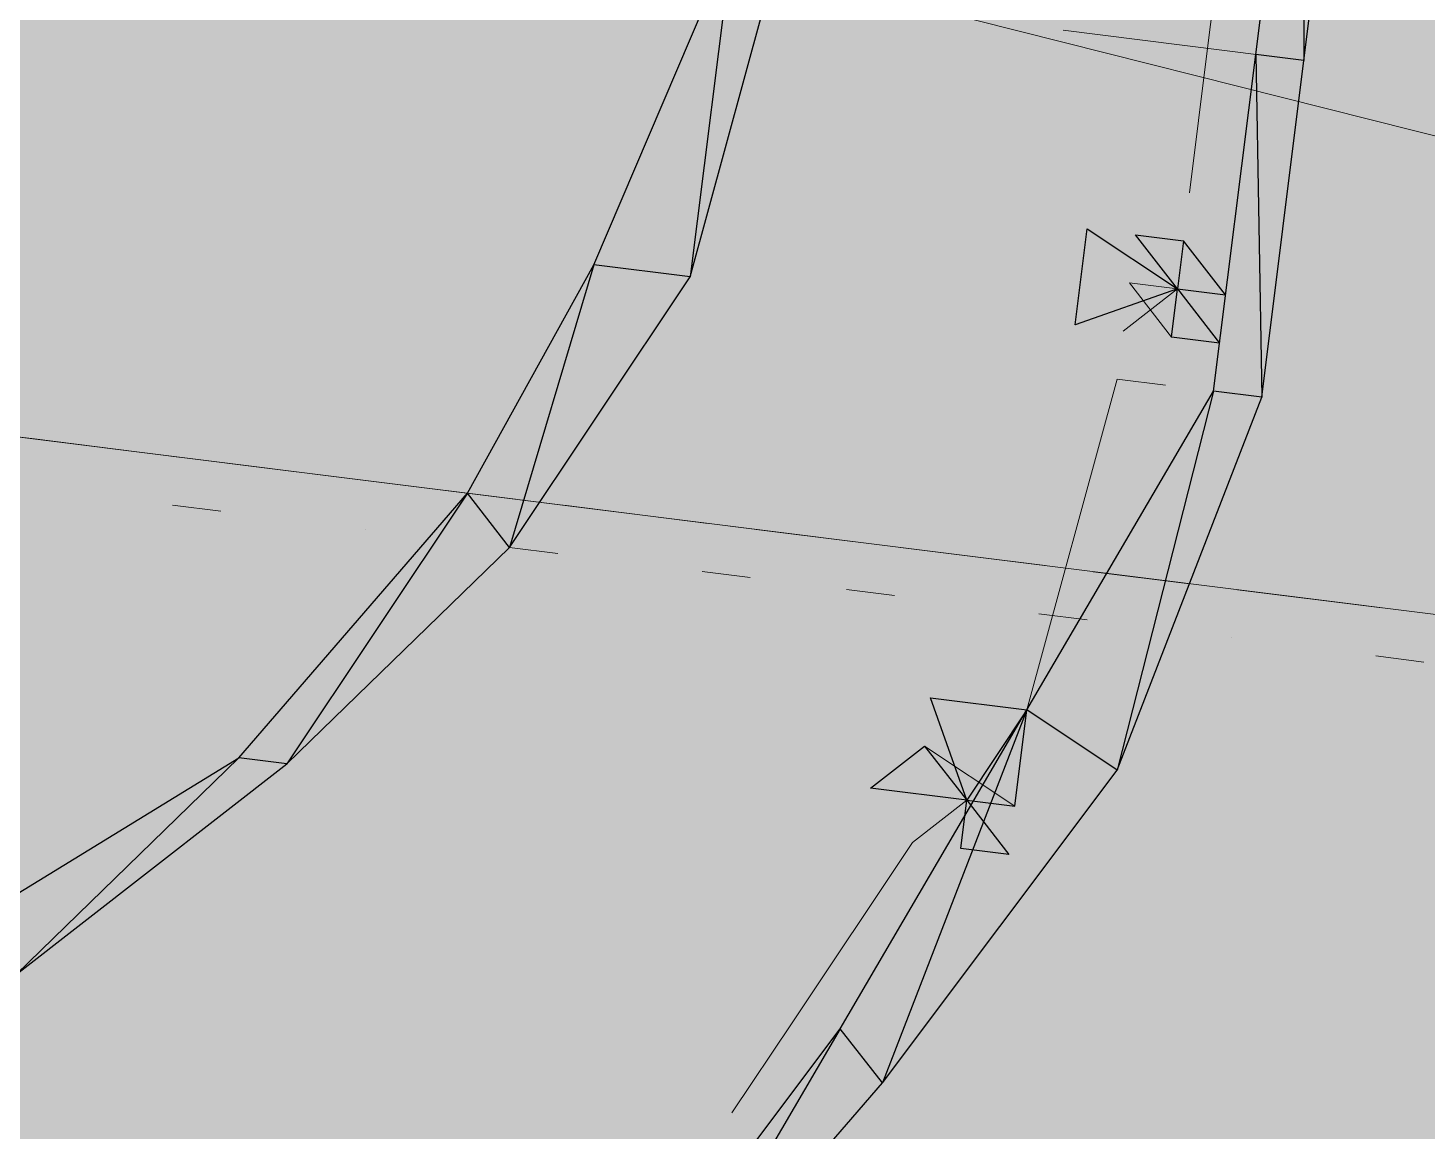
# Model space of a CAD drawing. Header units: metres. Extents: x -4 to 509425, y 7549 to 4732445.
# Drawn here: x 475990.7604 to 475991.0046, y 4719727.3525 to 4719727.545 of the extents above; entities that cross this region are included whole.
import ezdxf

# ---------------------------------------------------------------- set-up
doc = ezdxf.new("R2010")
doc.units = ezdxf.units.M
doc.header["$LTSCALE"] = 0.01
doc.header["$MEASUREMENT"] = 0
doc.layers.get('0').update_dxf_attribs({"lineweight": 0})
doc.layers.add('_SUBESTACIÓN', color=1, linetype='Continuous')
doc.layers.add('SUBESTACION LA VID', color=253, linetype='Continuous')

# ---------------------------------------------------------------- blocks, each defined once
blk = doc.blocks.new('A$Cfff6051d')
at = {"layer": 'SUBESTACION LA VID', "transparency": 33554687}
h = blk.add_hatch(color=256, dxfattribs=at)
h.dxf.hatch_style = 2
h.paths.add_polyline_path([(475990.96106, 4719727.49943), (475990.94321, 4719727.49314), (475990.94532, 4719727.50994)])
h = blk.add_hatch(color=256, dxfattribs=at)
h.dxf.hatch_style = 2
edge = h.paths.add_edge_path()
edge.add_spline(control_points=[(475988.17203, 4719727.5078), (475988.17203, 4719727.5078), (475988.18043, 4719727.50674), (475988.18043, 4719727.50674), (475988.18043, 4719727.50674), (475988.17098, 4719727.4994), (475988.17098, 4719727.4994), (475988.17098, 4719727.4994), (475988.17203, 4719727.5078), (475988.17203, 4719727.5078)], knot_values=[0, 0, 0, 0, 1, 1, 1, 2, 2, 2, 3, 3, 3, 3], degree=3, periodic=0)
edge = h.paths.add_edge_path()
edge.add_spline(control_points=[(475988.18043, 4719727.50674), (475988.18043, 4719727.50674), (475988.17098, 4719727.4994), (475988.17098, 4719727.4994), (475988.17098, 4719727.4994), (475993.26263, 4719726.86959), (475993.26263, 4719726.86959), (475993.26263, 4719726.86959), (475988.18043, 4719727.50674), (475988.18043, 4719727.50674)], knot_values=[0, 0, 0, 0, 1, 1, 1, 2, 2, 2, 3, 3, 3, 3], degree=3, periodic=0)
edge = h.paths.add_edge_path()
edge.add_spline(control_points=[(475988.17098, 4719727.4994), (475988.17098, 4719727.4994), (475993.26263, 4719726.86959), (475993.26263, 4719726.86959), (475993.26263, 4719726.86959), (475993.26998, 4719726.86014), (475993.26998, 4719726.86014), (475993.26998, 4719726.86014), (475988.17098, 4719727.4994), (475988.17098, 4719727.4994)], knot_values=[0, 0, 0, 0, 1, 1, 1, 2, 2, 2, 3, 3, 3, 3], degree=3, periodic=0)
h = blk.add_hatch(color=256, dxfattribs=at)
h.dxf.hatch_style = 2
h.paths.add_polyline_path([(475990.96106, 4719727.49943), (475990.96841, 4719727.48998), (475990.96001, 4719727.49103)])
h = blk.add_hatch(color=256, dxfattribs=at)
h.dxf.hatch_style = 2
h.paths.add_polyline_path([(475990.92428, 4719727.41019), (475990.90748, 4719727.4123), (475990.91693, 4719727.41964)])
h = blk.add_hatch(color=256, dxfattribs=at)
h.dxf.hatch_style = 2
h.paths.add_polyline_path([(475990.92428, 4719727.41019), (475990.93163, 4719727.40074), (475990.92323, 4719727.40179)])
at = {"layer": 'SUBESTACION LA VID', "lineweight": 0}
for p, q in [((475990.98313, 4719727.53933), (475990.94113, 4719727.5446)), ((475990.95372, 4719727.50889), (475990.96106, 4719727.49943)), ((475990.96106, 4719727.49943), (475990.95266, 4719727.50049)), ((475990.95266, 4719727.50049), (475990.96946, 4719727.49838)), ((475990.95266, 4719727.50049), (475990.96001, 4719727.49103)), ((475990.95161, 4719727.49209), (475990.96106, 4719727.49943)), ((475990.96946, 4719727.49838), (475990.96106, 4719727.49943)), ((475990.76154, 4719727.47325), (475990.73634, 4719727.47641)), ((475990.78674, 4719727.47009), (475990.76154, 4719727.47325)), ((475990.82034, 4719727.46588), (475990.79514, 4719727.46904)), ((475990.84554, 4719727.46272), (475990.82034, 4719727.46588)), ((475990.79408, 4719727.46064), (475990.78568, 4719727.46169)), ((475990.87914, 4719727.45851), (475990.85394, 4719727.46167)), ((475990.81929, 4719727.45748), (475990.81929, 4719727.45748)), ((475990.90434, 4719727.45535), (475990.88754, 4719727.45746)), ((475990.85289, 4719727.45327), (475990.84449, 4719727.45432)), ((475990.93794, 4719727.45114), (475990.91274, 4719727.4543)), ((475990.88649, 4719727.44906), (475990.87809, 4719727.45011)), ((475990.96314, 4719727.44798), (475990.94634, 4719727.45008)), ((475990.91169, 4719727.4459), (475990.90329, 4719727.44695)), ((475990.99674, 4719727.44377), (475990.97154, 4719727.44693)), ((475990.94529, 4719727.44168), (475990.93689, 4719727.44274)), ((475990.97049, 4719727.43853), (475990.97049, 4719727.43853)), ((475991.00409, 4719727.43431), (475990.99569, 4719727.43537)), ((475990.91693, 4719727.41964), (475990.93268, 4719727.40914)), ((475990.91693, 4719727.41964), (475990.92428, 4719727.41019)), ((475990.92428, 4719727.41019), (475990.91483, 4719727.40284)), ((475990.91483, 4719727.40284), (475990.92428, 4719727.41019)), ((475990.92428, 4719727.41019), (475990.92428, 4719727.41019)), ((475990.93268, 4719727.40914), (475990.92428, 4719727.41019))]:
    blk.add_line(p, q, dxfattribs=at)
at = {"layer": 'SUBESTACION LA VID', "lineweight": 15}
for points in [[(475996.79002, 4719727.23794), (475987.55805, 4719728.39535), (475996.64784, 4719726.1039)], [(475997.17099, 4719726.6697), (475986.16655, 4719728.04932), (475997.17099, 4719726.6697)]]:
    blk.add_lwpolyline(points, dxfattribs=at)
at = {"layer": 'SUBESTACION LA VID', "lineweight": 0}
for points in [[(475990.96317, 4719727.51623), (475990.96633, 4719727.54144), (475990.97054, 4719727.57504)], [(475990.93478, 4719727.42594), (475990.95056, 4719727.48369), (475990.95896, 4719727.48263)], [(475990.8833, 4719727.3556), (475990.89381, 4719727.37135), (475990.91483, 4719727.40284)]]:
    blk.add_lwpolyline(points, dxfattribs=at)
at = {"layer": 'SUBESTACION LA VID'}
for points in [[(475990.96106, 4719727.49943), (475990.94321, 4719727.49314), (475990.94532, 4719727.50994)], [(475990.96106, 4719727.49943), (475990.96841, 4719727.48998), (475990.96001, 4719727.49103)], [(475990.92428, 4719727.41019), (475990.90748, 4719727.4123), (475990.91693, 4719727.41964)], [(475990.92428, 4719727.41019), (475990.93163, 4719727.40074), (475990.92323, 4719727.40179)]]:
    blk.add_lwpolyline(points, close=True, dxfattribs=at)
at = {"layer": 'SUBESTACION LA VID', "lineweight": 0}
for points in [[(475990.96106, 4719727.49943), (475990.94321, 4719727.49314), (475990.94532, 4719727.50994)], [(475990.96106, 4719727.49943), (475990.96841, 4719727.48998), (475990.96001, 4719727.49103)], [(475990.92428, 4719727.41019), (475990.90748, 4719727.4123), (475990.91693, 4719727.41964)], [(475990.92428, 4719727.41019), (475990.93163, 4719727.40074), (475990.92323, 4719727.40179)]]:
    blk.add_lwpolyline(points, close=True, dxfattribs=at)
at = {"layer": 'SUBESTACION LA VID'}
for points in [[(475990.97473, 4719727.54038), (475990.97473, 4719727.54038), (475990.98313, 4719727.53933), (475990.98313, 4719727.53933), (475990.98313, 4719727.53933), (475990.98315, 4719727.60758), (475990.98315, 4719727.60758), (475990.98315, 4719727.60758), (475990.97473, 4719727.54038), (475990.97473, 4719727.54038)], [(475990.98313, 4719727.53933), (475990.98313, 4719727.53933), (475990.98315, 4719727.60758), (475990.98315, 4719727.60758), (475990.98315, 4719727.60758), (475990.99155, 4719727.60653), (475990.99155, 4719727.60653), (475990.99155, 4719727.60653), (475990.98313, 4719727.53933), (475990.98313, 4719727.53933)], [(475990.85921, 4719727.50367), (475990.85921, 4719727.50367), (475990.87601, 4719727.50157), (475990.87601, 4719727.50157), (475990.87601, 4719727.50157), (475990.88338, 4719727.56037), (475990.88338, 4719727.56037), (475990.88338, 4719727.56037), (475990.85921, 4719727.50367), (475990.85921, 4719727.50367)], [(475990.87601, 4719727.50157), (475990.87601, 4719727.50157), (475990.88338, 4719727.56037), (475990.88338, 4719727.56037), (475990.88338, 4719727.56037), (475990.89178, 4719727.55931), (475990.89178, 4719727.55931), (475990.89178, 4719727.55931), (475990.87601, 4719727.50157), (475990.87601, 4719727.50157)], [(475990.96736, 4719727.48158), (475990.96736, 4719727.48158), (475990.97576, 4719727.48053), (475990.97576, 4719727.48053), (475990.97576, 4719727.48053), (475990.97473, 4719727.54038), (475990.97473, 4719727.54038), (475990.97473, 4719727.54038), (475990.96736, 4719727.48158), (475990.96736, 4719727.48158)], [(475990.97576, 4719727.48053), (475990.97576, 4719727.48053), (475990.97473, 4719727.54038), (475990.97473, 4719727.54038), (475990.97473, 4719727.54038), (475990.98313, 4719727.53933), (475990.98313, 4719727.53933), (475990.98313, 4719727.53933), (475990.97576, 4719727.48053), (475990.97576, 4719727.48053)], [(475990.95372, 4719727.50889), (475990.95372, 4719727.50889), (475990.96106, 4719727.49943), (475990.96106, 4719727.49943), (475990.96106, 4719727.49943), (475990.96212, 4719727.50783), (475990.96212, 4719727.50783), (475990.96212, 4719727.50783), (475990.95372, 4719727.50889), (475990.95372, 4719727.50889)], [(475990.96106, 4719727.49943), (475990.96106, 4719727.49943), (475990.96212, 4719727.50783), (475990.96212, 4719727.50783), (475990.96212, 4719727.50783), (475990.96946, 4719727.49838), (475990.96946, 4719727.49838), (475990.96946, 4719727.49838), (475990.96106, 4719727.49943), (475990.96106, 4719727.49943)], [(475988.18043, 4719727.50674), (475988.18043, 4719727.50674), (475988.17098, 4719727.4994), (475988.17098, 4719727.4994), (475988.17098, 4719727.4994), (475993.26263, 4719726.86959), (475993.26263, 4719726.86959), (475993.26263, 4719726.86959), (475988.18043, 4719727.50674), (475988.18043, 4719727.50674)], [(475990.83714, 4719727.46378), (475990.83714, 4719727.46378), (475990.84449, 4719727.45432), (475990.84449, 4719727.45432), (475990.84449, 4719727.45432), (475990.85921, 4719727.50367), (475990.85921, 4719727.50367), (475990.85921, 4719727.50367), (475990.83714, 4719727.46378), (475990.83714, 4719727.46378)], [(475990.84449, 4719727.45432), (475990.84449, 4719727.45432), (475990.85921, 4719727.50367), (475990.85921, 4719727.50367), (475990.85921, 4719727.50367), (475990.87601, 4719727.50157), (475990.87601, 4719727.50157), (475990.87601, 4719727.50157), (475990.84449, 4719727.45432), (475990.84449, 4719727.45432)], [(475988.17098, 4719727.4994), (475988.17098, 4719727.4994), (475993.26263, 4719726.86959), (475993.26263, 4719726.86959), (475993.26263, 4719726.86959), (475993.26998, 4719726.86014), (475993.26998, 4719726.86014), (475993.26998, 4719726.86014), (475988.17098, 4719727.4994), (475988.17098, 4719727.4994)], [(475990.93478, 4719727.42594), (475990.93478, 4719727.42594), (475990.95053, 4719727.41543), (475990.95053, 4719727.41543), (475990.95053, 4719727.41543), (475990.96736, 4719727.48158), (475990.96736, 4719727.48158), (475990.96736, 4719727.48158), (475990.93478, 4719727.42594), (475990.93478, 4719727.42594)], [(475990.95053, 4719727.41543), (475990.95053, 4719727.41543), (475990.96736, 4719727.48158), (475990.96736, 4719727.48158), (475990.96736, 4719727.48158), (475990.97576, 4719727.48053), (475990.97576, 4719727.48053), (475990.97576, 4719727.48053), (475990.95053, 4719727.41543), (475990.95053, 4719727.41543)], [(475990.79722, 4719727.41759), (475990.79722, 4719727.41759), (475990.80562, 4719727.41653), (475990.80562, 4719727.41653), (475990.80562, 4719727.41653), (475990.83714, 4719727.46378), (475990.83714, 4719727.46378), (475990.83714, 4719727.46378), (475990.79722, 4719727.41759), (475990.79722, 4719727.41759)], [(475990.80562, 4719727.41653), (475990.80562, 4719727.41653), (475990.83714, 4719727.46378), (475990.83714, 4719727.46378), (475990.83714, 4719727.46378), (475990.84449, 4719727.45432), (475990.84449, 4719727.45432), (475990.84449, 4719727.45432), (475990.80562, 4719727.41653), (475990.80562, 4719727.41653)], [(475990.91798, 4719727.42804), (475990.91798, 4719727.42804), (475990.92428, 4719727.41019), (475990.92428, 4719727.41019), (475990.92428, 4719727.41019), (475990.93478, 4719727.42594), (475990.93478, 4719727.42594), (475990.93478, 4719727.42594), (475990.91798, 4719727.42804), (475990.91798, 4719727.42804)], [(475990.90221, 4719727.37029), (475990.90221, 4719727.37029), (475990.90956, 4719727.36084), (475990.90956, 4719727.36084), (475990.90956, 4719727.36084), (475990.93478, 4719727.42594), (475990.93478, 4719727.42594), (475990.93478, 4719727.42594), (475990.90221, 4719727.37029), (475990.90221, 4719727.37029)], [(475990.90956, 4719727.36084), (475990.90956, 4719727.36084), (475990.93478, 4719727.42594), (475990.93478, 4719727.42594), (475990.93478, 4719727.42594), (475990.95053, 4719727.41543), (475990.95053, 4719727.41543), (475990.95053, 4719727.41543), (475990.90956, 4719727.36084), (475990.90956, 4719727.36084)], [(475990.92428, 4719727.41019), (475990.92428, 4719727.41019), (475990.93478, 4719727.42594), (475990.93478, 4719727.42594), (475990.93478, 4719727.42594), (475990.93268, 4719727.40914), (475990.93268, 4719727.40914), (475990.93268, 4719727.40914), (475990.92428, 4719727.41019), (475990.92428, 4719727.41019)], [(475990.751, 4719727.38925), (475990.751, 4719727.38925), (475990.75835, 4719727.3798), (475990.75835, 4719727.3798), (475990.75835, 4719727.3798), (475990.79722, 4719727.41759), (475990.79722, 4719727.41759), (475990.79722, 4719727.41759), (475990.751, 4719727.38925), (475990.751, 4719727.38925)], [(475990.75835, 4719727.3798), (475990.75835, 4719727.3798), (475990.79722, 4719727.41759), (475990.79722, 4719727.41759), (475990.79722, 4719727.41759), (475990.80562, 4719727.41653), (475990.80562, 4719727.41653), (475990.80562, 4719727.41653), (475990.75835, 4719727.3798), (475990.75835, 4719727.3798)], [(475990.86124, 4719727.3157), (475990.86124, 4719727.3157), (475990.86964, 4719727.31465), (475990.86964, 4719727.31465), (475990.86964, 4719727.31465), (475990.90221, 4719727.37029), (475990.90221, 4719727.37029), (475990.90221, 4719727.37029), (475990.86124, 4719727.3157), (475990.86124, 4719727.3157)], [(475990.86964, 4719727.31465), (475990.86964, 4719727.31465), (475990.90221, 4719727.37029), (475990.90221, 4719727.37029), (475990.90221, 4719727.37029), (475990.90956, 4719727.36084), (475990.90956, 4719727.36084), (475990.90956, 4719727.36084), (475990.86964, 4719727.31465), (475990.86964, 4719727.31465)]]:
    blk.add_open_spline(points, degree=3, knots=[0, 0, 0, 0, 1, 1, 1, 2, 2, 2, 3, 3, 3, 3], dxfattribs=at)
at = {"layer": 'SUBESTACION LA VID', "lineweight": 0}
for points in [[(475990.97473, 4719727.54038), (475990.97473, 4719727.54038), (475990.98313, 4719727.53933), (475990.98313, 4719727.53933), (475990.98313, 4719727.53933), (475990.98315, 4719727.60758), (475990.98315, 4719727.60758), (475990.98315, 4719727.60758), (475990.97473, 4719727.54038), (475990.97473, 4719727.54038)], [(475990.98313, 4719727.53933), (475990.98313, 4719727.53933), (475990.98315, 4719727.60758), (475990.98315, 4719727.60758), (475990.98315, 4719727.60758), (475990.99155, 4719727.60653), (475990.99155, 4719727.60653), (475990.99155, 4719727.60653), (475990.98313, 4719727.53933), (475990.98313, 4719727.53933)], [(475990.85921, 4719727.50367), (475990.85921, 4719727.50367), (475990.87601, 4719727.50157), (475990.87601, 4719727.50157), (475990.87601, 4719727.50157), (475990.88338, 4719727.56037), (475990.88338, 4719727.56037), (475990.88338, 4719727.56037), (475990.85921, 4719727.50367), (475990.85921, 4719727.50367)], [(475990.87601, 4719727.50157), (475990.87601, 4719727.50157), (475990.88338, 4719727.56037), (475990.88338, 4719727.56037), (475990.88338, 4719727.56037), (475990.89178, 4719727.55931), (475990.89178, 4719727.55931), (475990.89178, 4719727.55931), (475990.87601, 4719727.50157), (475990.87601, 4719727.50157)], [(475990.96736, 4719727.48158), (475990.96736, 4719727.48158), (475990.97576, 4719727.48053), (475990.97576, 4719727.48053), (475990.97576, 4719727.48053), (475990.97473, 4719727.54038), (475990.97473, 4719727.54038), (475990.97473, 4719727.54038), (475990.96736, 4719727.48158), (475990.96736, 4719727.48158)], [(475990.97576, 4719727.48053), (475990.97576, 4719727.48053), (475990.97473, 4719727.54038), (475990.97473, 4719727.54038), (475990.97473, 4719727.54038), (475990.98313, 4719727.53933), (475990.98313, 4719727.53933), (475990.98313, 4719727.53933), (475990.97576, 4719727.48053), (475990.97576, 4719727.48053)], [(475990.95372, 4719727.50889), (475990.95372, 4719727.50889), (475990.96106, 4719727.49943), (475990.96106, 4719727.49943), (475990.96106, 4719727.49943), (475990.96212, 4719727.50783), (475990.96212, 4719727.50783), (475990.96212, 4719727.50783), (475990.95372, 4719727.50889), (475990.95372, 4719727.50889)], [(475990.96106, 4719727.49943), (475990.96106, 4719727.49943), (475990.96212, 4719727.50783), (475990.96212, 4719727.50783), (475990.96212, 4719727.50783), (475990.96946, 4719727.49838), (475990.96946, 4719727.49838), (475990.96946, 4719727.49838), (475990.96106, 4719727.49943), (475990.96106, 4719727.49943)], [(475988.18043, 4719727.50674), (475988.18043, 4719727.50674), (475988.17098, 4719727.4994), (475988.17098, 4719727.4994), (475988.17098, 4719727.4994), (475993.26263, 4719726.86959), (475993.26263, 4719726.86959), (475993.26263, 4719726.86959), (475988.18043, 4719727.50674), (475988.18043, 4719727.50674)], [(475990.83714, 4719727.46378), (475990.83714, 4719727.46378), (475990.84449, 4719727.45432), (475990.84449, 4719727.45432), (475990.84449, 4719727.45432), (475990.85921, 4719727.50367), (475990.85921, 4719727.50367), (475990.85921, 4719727.50367), (475990.83714, 4719727.46378), (475990.83714, 4719727.46378)], [(475990.84449, 4719727.45432), (475990.84449, 4719727.45432), (475990.85921, 4719727.50367), (475990.85921, 4719727.50367), (475990.85921, 4719727.50367), (475990.87601, 4719727.50157), (475990.87601, 4719727.50157), (475990.87601, 4719727.50157), (475990.84449, 4719727.45432), (475990.84449, 4719727.45432)], [(475988.17098, 4719727.4994), (475988.17098, 4719727.4994), (475993.26263, 4719726.86959), (475993.26263, 4719726.86959), (475993.26263, 4719726.86959), (475993.26998, 4719726.86014), (475993.26998, 4719726.86014), (475993.26998, 4719726.86014), (475988.17098, 4719727.4994), (475988.17098, 4719727.4994)], [(475990.93478, 4719727.42594), (475990.93478, 4719727.42594), (475990.95053, 4719727.41543), (475990.95053, 4719727.41543), (475990.95053, 4719727.41543), (475990.96736, 4719727.48158), (475990.96736, 4719727.48158), (475990.96736, 4719727.48158), (475990.93478, 4719727.42594), (475990.93478, 4719727.42594)], [(475990.95053, 4719727.41543), (475990.95053, 4719727.41543), (475990.96736, 4719727.48158), (475990.96736, 4719727.48158), (475990.96736, 4719727.48158), (475990.97576, 4719727.48053), (475990.97576, 4719727.48053), (475990.97576, 4719727.48053), (475990.95053, 4719727.41543), (475990.95053, 4719727.41543)], [(475990.79722, 4719727.41759), (475990.79722, 4719727.41759), (475990.80562, 4719727.41653), (475990.80562, 4719727.41653), (475990.80562, 4719727.41653), (475990.83714, 4719727.46378), (475990.83714, 4719727.46378), (475990.83714, 4719727.46378), (475990.79722, 4719727.41759), (475990.79722, 4719727.41759)], [(475990.80562, 4719727.41653), (475990.80562, 4719727.41653), (475990.83714, 4719727.46378), (475990.83714, 4719727.46378), (475990.83714, 4719727.46378), (475990.84449, 4719727.45432), (475990.84449, 4719727.45432), (475990.84449, 4719727.45432), (475990.80562, 4719727.41653), (475990.80562, 4719727.41653)], [(475990.91798, 4719727.42804), (475990.91798, 4719727.42804), (475990.92428, 4719727.41019), (475990.92428, 4719727.41019), (475990.92428, 4719727.41019), (475990.93478, 4719727.42594), (475990.93478, 4719727.42594), (475990.93478, 4719727.42594), (475990.91798, 4719727.42804), (475990.91798, 4719727.42804)], [(475990.90221, 4719727.37029), (475990.90221, 4719727.37029), (475990.90956, 4719727.36084), (475990.90956, 4719727.36084), (475990.90956, 4719727.36084), (475990.93478, 4719727.42594), (475990.93478, 4719727.42594), (475990.93478, 4719727.42594), (475990.90221, 4719727.37029), (475990.90221, 4719727.37029)], [(475990.90956, 4719727.36084), (475990.90956, 4719727.36084), (475990.93478, 4719727.42594), (475990.93478, 4719727.42594), (475990.93478, 4719727.42594), (475990.95053, 4719727.41543), (475990.95053, 4719727.41543), (475990.95053, 4719727.41543), (475990.90956, 4719727.36084), (475990.90956, 4719727.36084)], [(475990.92428, 4719727.41019), (475990.92428, 4719727.41019), (475990.93478, 4719727.42594), (475990.93478, 4719727.42594), (475990.93478, 4719727.42594), (475990.93268, 4719727.40914), (475990.93268, 4719727.40914), (475990.93268, 4719727.40914), (475990.92428, 4719727.41019), (475990.92428, 4719727.41019)], [(475990.751, 4719727.38925), (475990.751, 4719727.38925), (475990.75835, 4719727.3798), (475990.75835, 4719727.3798), (475990.75835, 4719727.3798), (475990.79722, 4719727.41759), (475990.79722, 4719727.41759), (475990.79722, 4719727.41759), (475990.751, 4719727.38925), (475990.751, 4719727.38925)], [(475990.75835, 4719727.3798), (475990.75835, 4719727.3798), (475990.79722, 4719727.41759), (475990.79722, 4719727.41759), (475990.79722, 4719727.41759), (475990.80562, 4719727.41653), (475990.80562, 4719727.41653), (475990.80562, 4719727.41653), (475990.75835, 4719727.3798), (475990.75835, 4719727.3798)], [(475990.86124, 4719727.3157), (475990.86124, 4719727.3157), (475990.86964, 4719727.31465), (475990.86964, 4719727.31465), (475990.86964, 4719727.31465), (475990.90221, 4719727.37029), (475990.90221, 4719727.37029), (475990.90221, 4719727.37029), (475990.86124, 4719727.3157), (475990.86124, 4719727.3157)], [(475990.86964, 4719727.31465), (475990.86964, 4719727.31465), (475990.90221, 4719727.37029), (475990.90221, 4719727.37029), (475990.90221, 4719727.37029), (475990.90956, 4719727.36084), (475990.90956, 4719727.36084), (475990.90956, 4719727.36084), (475990.86964, 4719727.31465), (475990.86964, 4719727.31465)]]:
    blk.add_open_spline(points, degree=3, knots=[0, 0, 0, 0, 1, 1, 1, 2, 2, 2, 3, 3, 3, 3], dxfattribs=at)

msp = doc.modelspace()

# ---------------------------------------------------------------- hatches: boundary and pattern name
at = {"layer": '_SUBESTACIÓN', "transparency": 33554559}
h = msp.add_hatch(color=1, dxfattribs=at)
h.dxf.hatch_style = 1
h.paths.add_polyline_path([(475968.63988, 4719805.82503), (476089.93862, 4719790.61504), (476078.16862, 4719696.74002), (475956.86864, 4719711.95017)])

# ---------------------------------------------------------------- block references
at = {"linetype": 'Continuous'}
msp.add_blockref('A$Cfff6051d', (0, 0), dxfattribs=at)

doc.saveas('drawing.dxf')
